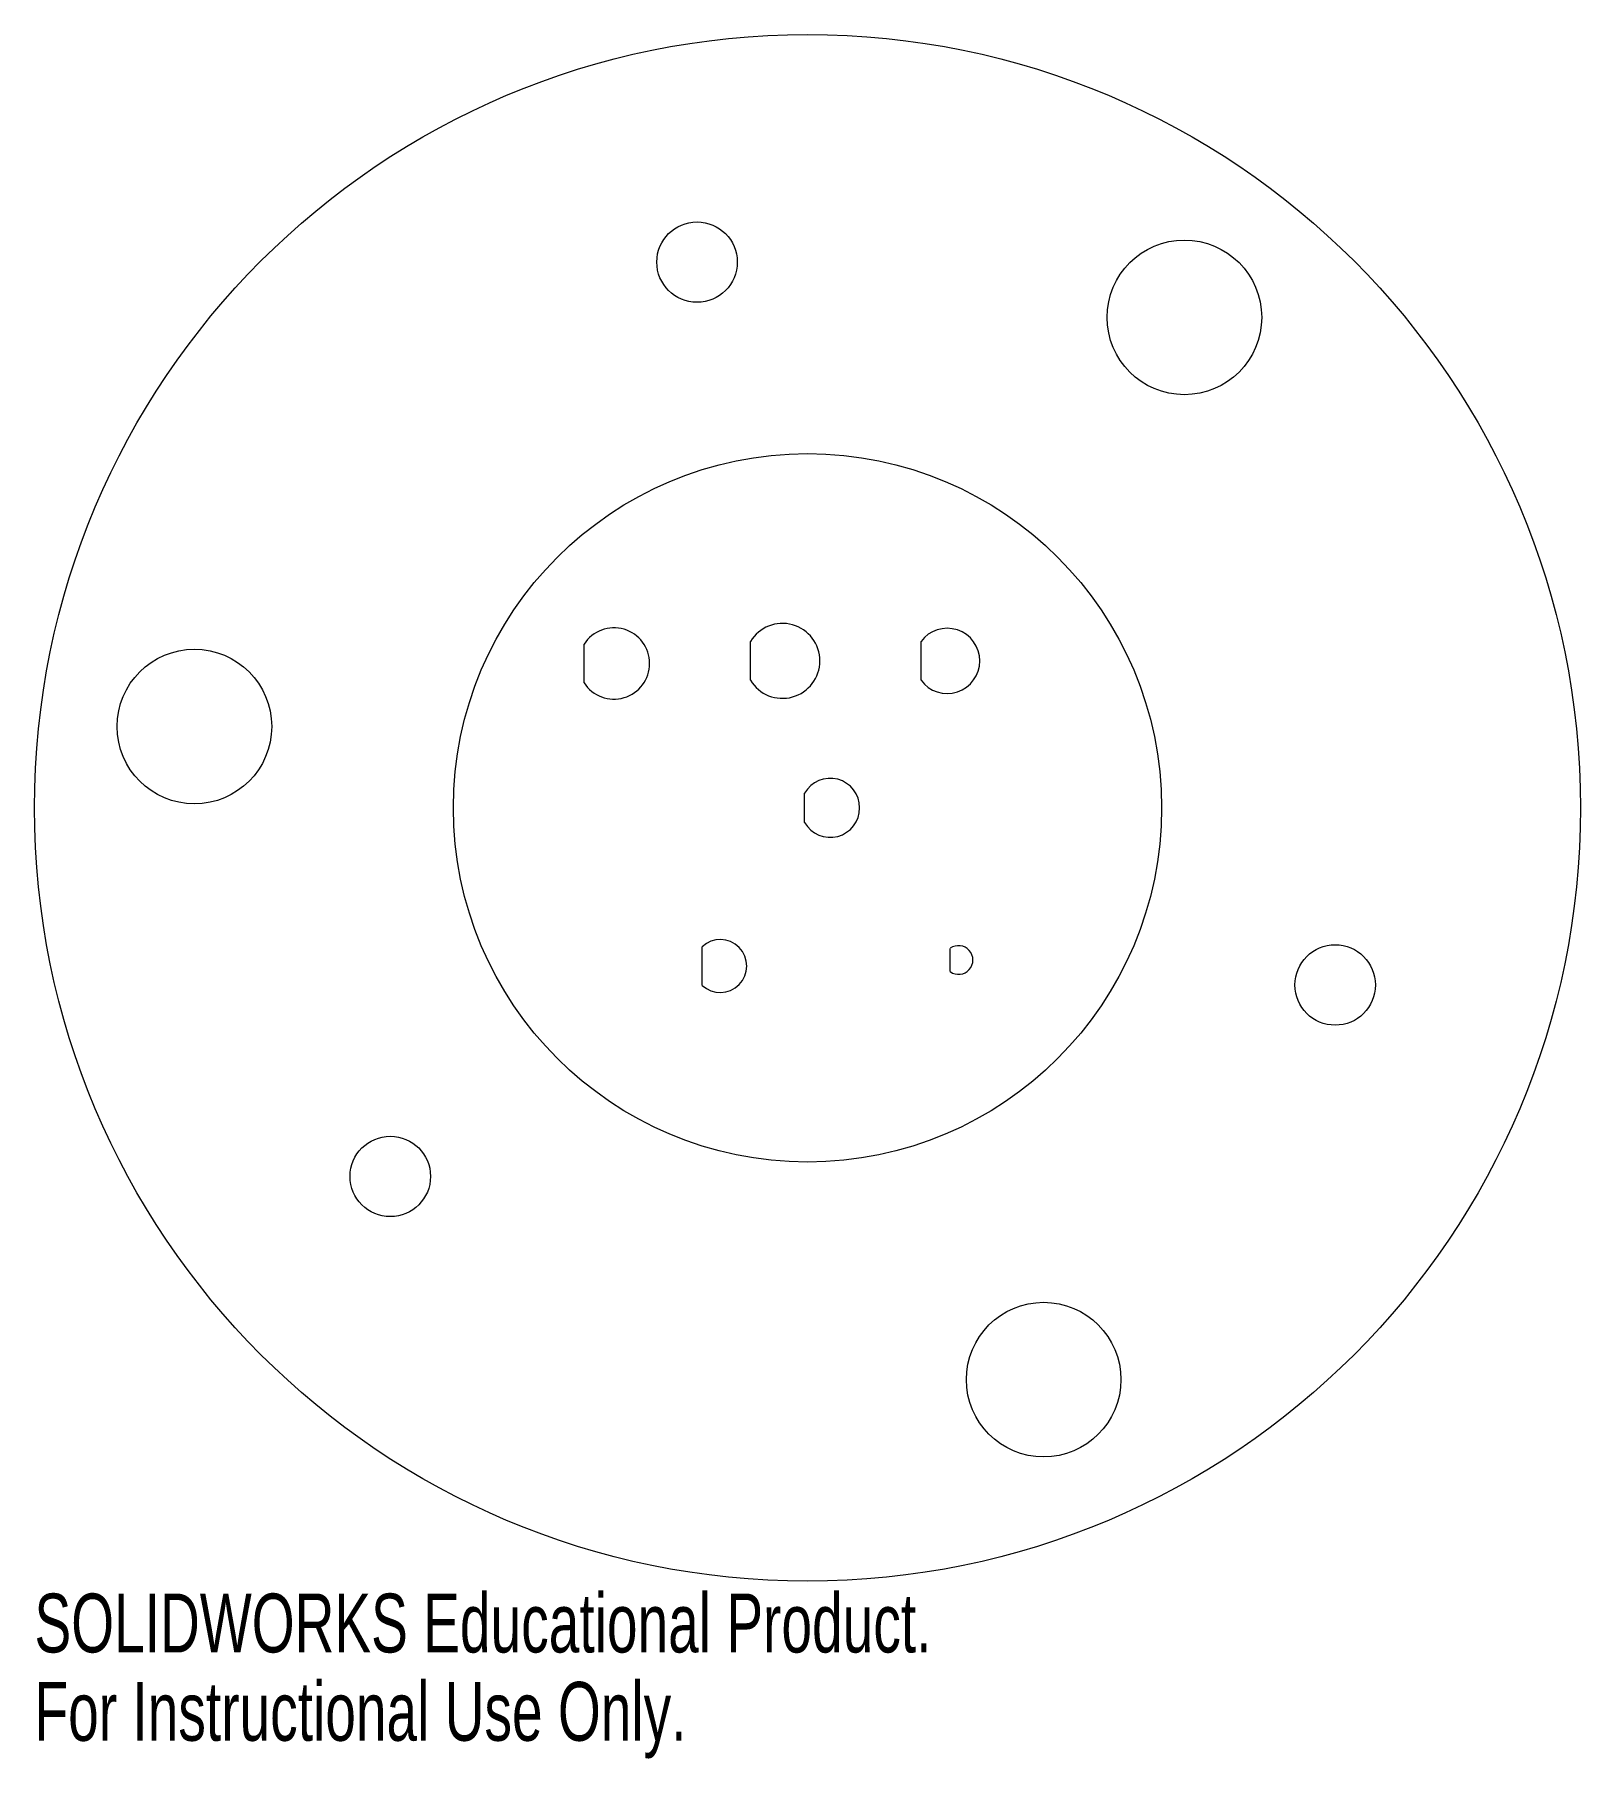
# Model space of a CAD drawing. Header units: inches. Extents: x -5.06 to -0.06, y -9.12 to -3.54.
import ezdxf

# ---------------------------------------------------------------- set-up
doc = ezdxf.new("R2010")
doc.units = ezdxf.units.IN
doc.header["$MEASUREMENT"] = 0
doc.styles.add('SLDTEXTSTYLE0', font='TXT', dxfattribs={"width": 0.7})

msp = doc.modelspace()

# ---------------------------------------------------------------- linework, layer by layer
at = {"color": 7, "linetype": 'Continuous', "lineweight": 15}
for p, q in [((-3.287, -5.6401), (-3.287, -5.5151)), ((-2.7492, -5.6317), (-2.7492, -5.5067)), ((-2.1974, -5.6317), (-2.1974, -5.5067)), ((-2.5741, -6.092), (-2.5741, -5.9966)), ((-2.9053, -6.6182), (-2.9053, -6.4932)), ((-2.1027, -6.5739), (-2.1027, -6.4985))]:
    msp.add_line(p, q, dxfattribs=at)
for centre, radius in [((-2.5645, -6.0443), 2.5), ((-2.9218, -4.2801), 0.13), ((-1.3456, -4.4587), 0.25), ((-2.5645, -6.0443), 1.145), ((-2.5645, -6.0443), 1.145), ((-4.5472, -5.7815), 0.25), ((-0.858, -6.617), 0.13), ((-3.9137, -7.2358), 0.13), ((-1.8008, -7.8927), 0.25)]:
    msp.add_circle(centre, radius, dxfattribs=at)
for centre, radius, start, end in [((-2.6455, -5.5692), 0.1211, 211.0817, 148.9183), ((-3.1903, -5.5776), 0.1152, 212.87, 147.13), ((-2.1127, -5.5692), 0.1053, 216.4028, 143.5972), ((-2.4914, -6.0443), 0.0955, 210, 150), ((-2.8467, -6.5557), 0.0856, 226.8768, 133.1232), ((-2.0759, -6.5362), 0.0463, 234.5669, 125.4331)]:
    msp.add_arc(centre, radius, start, end, dxfattribs=at)

# ---------------------------------------------------------------- texts
at = {"color": 7, "linetype": 'Continuous', "char_height": 0.1903, "attachment_point": 1, "style": 'SLDTEXTSTYLE0'}
for s, insert in [('SOLIDWORKS Educational Product.', (-5.0645, -8.5844)), ('For Instructional Use Only.', (-5.0645, -8.8699))]:
    msp.add_mtext(s, dxfattribs=dict(at, insert=insert))

doc.saveas('drawing.dxf')
